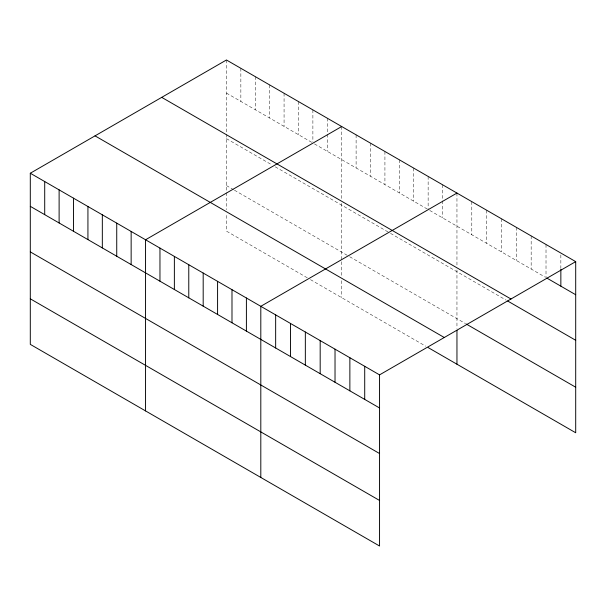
<?xml version="1.0" encoding="UTF-8"?>
<svg xmlns="http://www.w3.org/2000/svg" width="606" height="606" viewBox="0 0 606 606"><rect width="100%" height="100%" fill="white"/><g stroke="black" fill="none" stroke-linecap="round" stroke-linejoin="round"><path stroke-width="0.45" stroke-dasharray="3.03 2.27" d="M226.447 93.097L312.082 142.539M314.484 143.925L427.336 209.078M429.737 210.464L545.233 277.147M226.447 138.645L272.064 164.983M275.268 166.832L389.719 232.909M390.522 233.371L506.169 300.144M226.447 185.58L233.651 189.739M234.446 190.201L348.904 256.277M349.7 256.739L465.544 323.619M307.28 277.798L226.447 231.128L226.447 213.267M310.484 279.646L425.738 346.193M560.853 254.952L560.853 268.193M546.014 244.491L546.014 277.593M531.167 235.916L531.167 269.026M516.327 227.348L516.327 260.459M501.48 218.781L501.48 251.884M486.641 210.206L486.641 243.317M471.794 201.639L471.794 234.749M456.954 193.072L456.954 266.367M456.954 269.943L456.954 328.482M442.547 184.754L442.547 199.889M442.547 200.836L442.547 217.857M428.139 176.437L428.139 208.593M413.731 168.12L413.731 201.222M399.324 159.802L399.324 192.905M384.924 151.485L384.924 184.588M370.516 143.167L370.516 176.27M356.108 134.843L356.108 167.953M341.701 126.525L341.701 199.828M341.701 203.404L341.701 277.124M341.701 280.699L341.701 297.667M327.293 118.208L327.293 133.343M327.293 134.29L327.293 151.318M312.885 109.891L312.885 142.054M298.478 101.573L298.478 134.684M284.07 93.256L284.07 126.366M269.662 84.938L269.662 118.049M255.262 76.621L255.262 109.731M240.855 68.304L240.855 101.414M226.447 59.986L226.447 133.29M226.447 134.176L226.447 191.829M226.447 192.723L226.447 209.691"/><path stroke-width="0.91" d="M30.3 173.233L379.553 374.872L379.553 546.014L30.3 344.375L30.3 173.233L226.447 59.986L575.7 261.625L575.7 432.767L428.139 347.579M341.701 126.525L145.554 239.771L145.554 410.913M456.954 193.072L260.807 306.31L260.807 477.452M379.553 374.872L575.7 261.625M546.794 278.048L575.7 294.736M161.719 97.361L510.972 299M507.73 301.046L575.7 340.284M466.325 324.074L575.7 387.219M95.028 135.858L444.281 337.504M30.3 206.335L379.553 407.974M30.3 251.891L379.553 453.53M30.3 298.819L379.553 500.458M560.853 269.14L560.853 286.161M456.954 330.27L456.954 364.214M364.714 366.304L364.714 399.407M349.867 357.729L349.867 390.84M335.027 349.162L335.027 382.265M320.18 340.595L320.18 373.697M305.341 332.02L305.341 365.13M290.494 323.452L290.494 356.563M275.654 314.885L275.654 347.988M246.4 297.993L246.4 331.103M231.992 289.676L231.992 322.786M217.584 281.358L217.584 314.469M203.184 273.041L203.184 306.151M188.777 264.724L188.777 297.834M174.369 256.406L174.369 289.516M159.961 248.089L159.961 281.199M131.146 231.454L131.146 264.564M116.738 223.137L116.738 256.247M102.331 214.819L102.331 247.922M87.931 206.502L87.931 239.605M73.523 198.185L73.523 231.287M59.115 189.867L59.115 222.97M44.708 181.55L44.708 214.653"/></g></svg>
